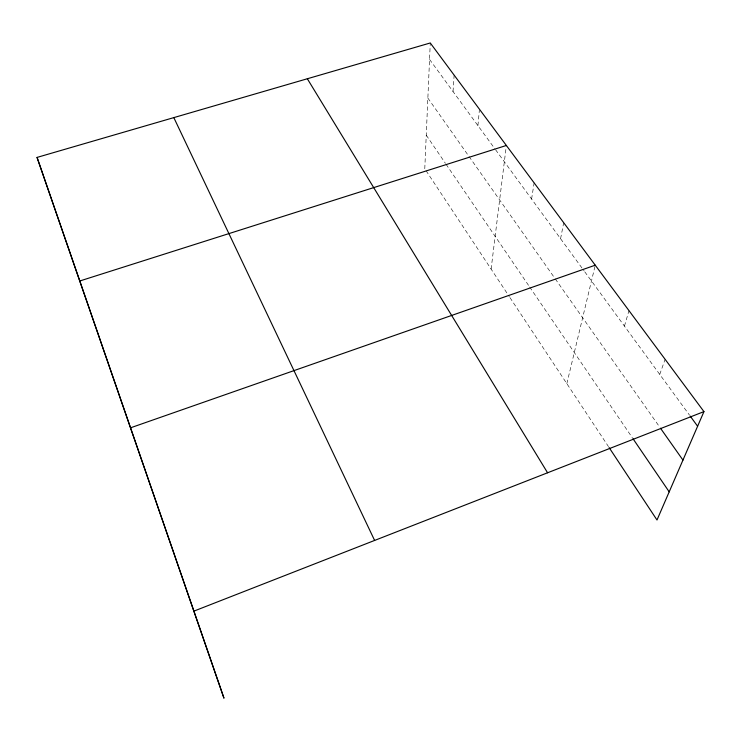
<?xml version="1.0" encoding="UTF-8"?>
<svg xmlns="http://www.w3.org/2000/svg" width="741" height="741" viewBox="0 0 741 741"><rect width="100%" height="100%" fill="white"/><g stroke="black" fill="none" stroke-linecap="round" stroke-linejoin="round"><path stroke-width="0.56" stroke-dasharray="3.71 2.78" d="M424.778 168.772L430.271 42.978M453.038 91.551L454.14 75.128M477.926 125.609L479.353 110.316M491.107 269.085L506.223 146.551M531.593 199.051L534.131 182.87M560.576 238.713L563.697 222.698M566.837 383.634L595.245 265.195M624.441 326.105L628.97 310.627M659.74 374.418L665.122 359.311M429.558 59.41L494.868 148.784M495.544 149.71L584.075 270.863M584.751 271.79L689.5 415.136M427.872 98.081L468.368 155.564M469.025 156.499L554.592 277.931M555.241 278.857L659.823 427.279M426.251 135.177L445.424 163.326M446.063 164.261L529.028 286.063M529.667 286.999L632.314 437.699M426.056 170.689L509.317 296.622M509.938 297.576L608.5 446.647"/><path stroke-width="1.11" d="M37.05 157.416L223.912 698.022L37.05 157.416L430.271 42.978L703.95 411.616L656.998 520.006L609.139 447.61M193.929 611.112L703.95 411.616M130.546 427.816L595.245 265.195M79.778 280.987L506.362 145.468M690.177 416.062L697.614 426.242M660.481 428.215L682.952 460.096M632.953 438.644L669.197 491.848M307.33 78.759L547.58 472.786M173.82 117.615L374.613 540.439"/></g></svg>
